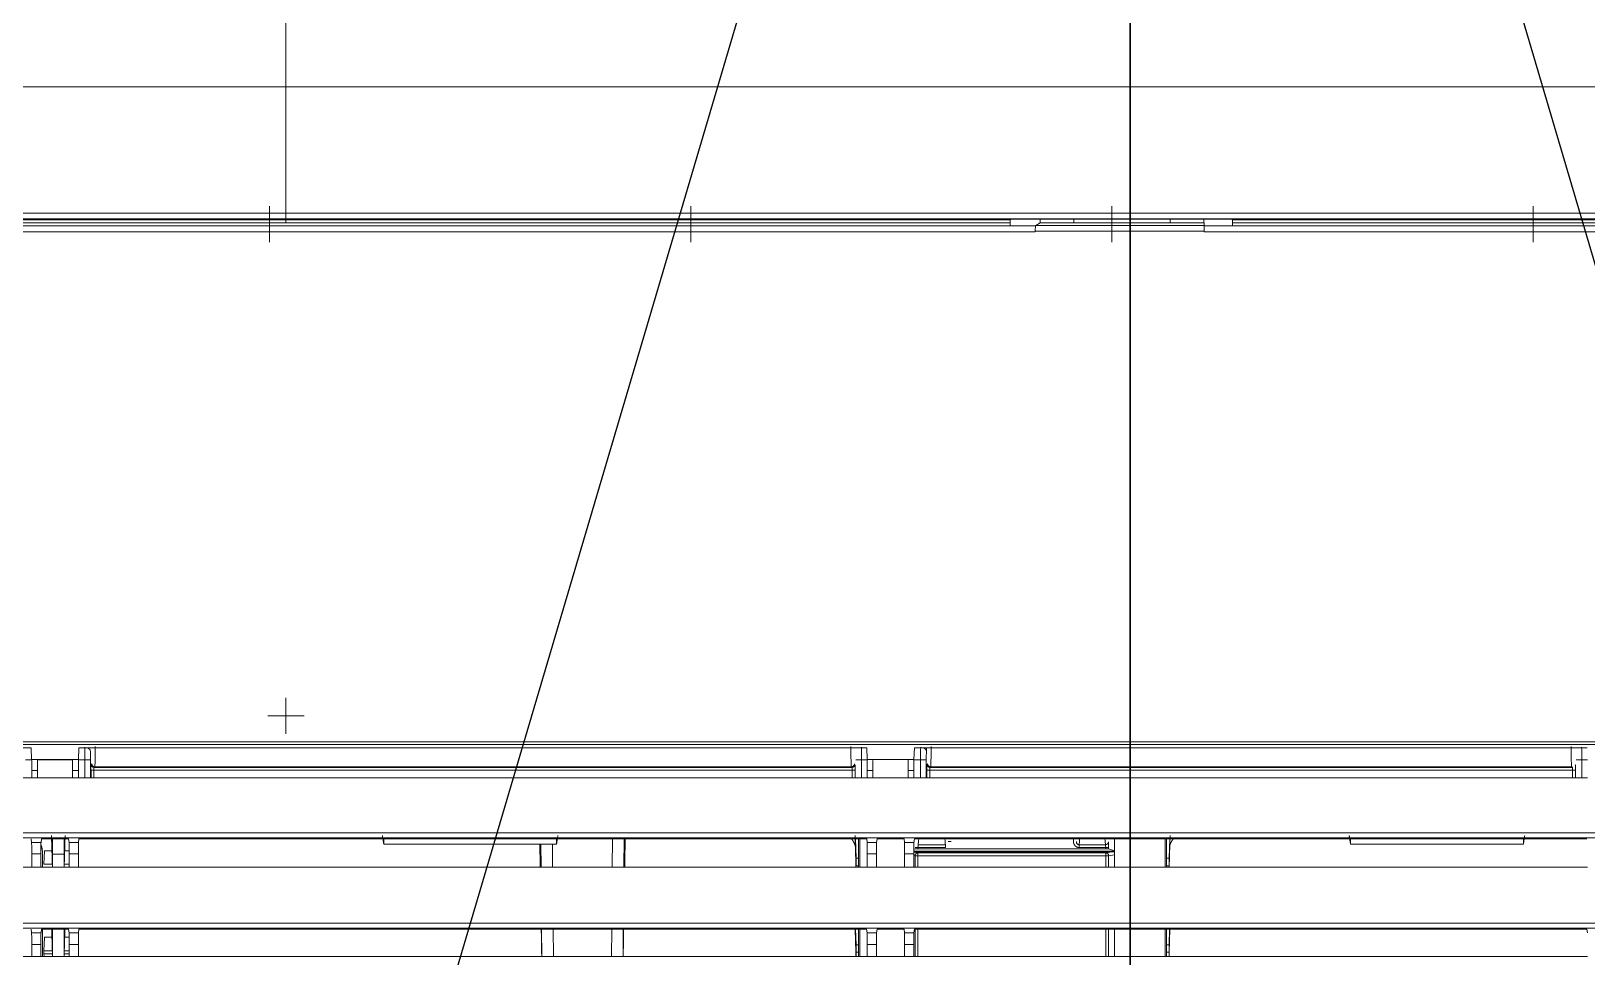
# Model space of a CAD drawing. Header units: inches. Extents: x 3778 to 56227, y -16914 to 35091.
# Drawn here: x 35494.1 to 35765.2, y -13333.9 to -13172.6 of the extents above; entities that cross this region are included whole.
import ezdxf

# ---------------------------------------------------------------- set-up
doc = ezdxf.new("R2010")
doc.units = ezdxf.units.IN
doc.header["$LTSCALE"] = 100
doc.header["$MEASUREMENT"] = 0
doc.layers.add('06-FUR', color=6, linetype='Continuous')
doc.layers.add('2-con', color=2, linetype='Continuous')
doc.layers.add('mark-B', color=2, linetype='Continuous', lineweight=20)

# ---------------------------------------------------------------- blocks, each defined once
blk = doc.blocks.new('cjscjdeh')
at = {"layer": '06-FUR', "color": 8}
for p, q in [((143281.85, 67069.88), (143528.52, 67904.88)), ((143528.52, 67904.88), (143528.52, 67069.88)), ((143528.52, 67904.88), (143775.18, 67069.88)), ((143528.52, 67069.88), (143528.52, 67904.88))]:
    blk.add_line(p, q, dxfattribs=at)
blk = doc.blocks.new('무풍1way 일반')
for p, q in [((0, -253.28), (0, -246.97)), ((-3.16, -250.12), (3.16, -250.12))]:
    blk.add_line(p, q)
at = {"layer": 'mark-B'}
for p, q in [((-226.82, -208.2), (-109.43, -208.2)), ((-153.95, -208.2), (-153.93, -208.94)), ((-153.45, -208.2), (-153.45, -212.97)), ((-153.23, -208.2), (-153.23, -212.97)), ((-144.41, -212.97), (-144.41, -208.2)), ((-143.37, -212.97), (-143.37, -208.2)), ((-142.87, -208.2), (-142.87, -212.97)), ((-110.15, -212.97), (-110.15, -208.2)), ((-109.65, -208.2), (-109.65, -212.97)), ((-109.43, -210.3), (-109.43, -208.2)), ((-109.43, -208.2), (-107.83, -208.2)), ((-107.83, -208.2), (-107.83, -210.3)), ((-107.83, -208.2), (-102.91, -208.2)), ((-102.91, -210.3), (-102.91, -208.2)), ((-102.91, -208.2), (-101.3, -208.2)), ((-101.3, -210.3), (-101.3, -208.2)), ((-101.3, -208.2), (36.16, -208.2)), ((-99.99, -212.97), (-99.99, -208.2)), ((-99.77, -212.97), (-99.77, -208.2)), ((-99.34, -208.94), (-99.31, -208.2)), ((-58.8, -212.97), (-58.77, -208.2)), ((-58.8, -212.97), (-58.77, -208.2)), ((-56.8, -212.97), (-56.76, -208.2)), ((-56.8, -212.97), (-56.76, -208.2)), ((-46.61, -208.2), (-46.57, -212.97)), ((-46.61, -208.2), (-46.57, -212.97)), ((-44.6, -208.2), (-44.56, -212.97)), ((-44.6, -208.2), (-44.56, -212.97)), ((36.16, -210.3), (36.16, -208.2)), ((36.16, -208.2), (37.77, -208.2)), ((37.77, -208.2), (37.77, -210.3)), ((37.77, -208.2), (42.69, -208.2)), ((37.77, -208.68), (38.62, -208.68)), ((38.65, -208.2), (38.65, -212.97)), ((40.66, -212.97), (40.66, -208.2)), ((40.7, -208.68), (42.16, -208.68)), ((42.16, -208.68), (42.14, -208.2)), ((42.42, -208.2), (42.42, -212.97)), ((42.69, -210.3), (42.69, -208.2)), ((42.69, -208.2), (44.3, -208.2)), ((44.3, -210.3), (44.3, -208.2)), ((44.3, -208.2), (196.82, -208.2)), ((-153.93, -208.94), (-154.05, -212.97)), ((-153.91, -210.25), (-154, -212.97)), ((-153.91, -210.25), (-153.45, -210.25)), ((-153.9, -208.94), (-153.45, -208.94)), ((-109.43, -210.3), (-107.83, -210.3)), ((-102.91, -210.3), (-101.3, -210.3)), ((-99.77, -208.94), (-99.36, -208.94)), ((-99.77, -210.25), (-99.35, -210.25)), ((-99.27, -212.97), (-99.35, -210.25)), ((-99.21, -212.97), (-99.34, -208.94)), ((36.16, -210.3), (37.77, -210.3)), ((38.62, -209.2), (37.77, -209.2)), ((42.16, -209.2), (40.7, -209.2)), ((42.08, -211.55), (42.16, -209.2)), ((42.69, -210.3), (44.3, -210.3)), ((-351.65, -213.14), (351.65, -213.14)), ((351.65, -214.02), (-351.65, -214.02)), ((-226.72, -212.97), (-226.8, -212.3)), ((-109.54, -212.97), (-226.72, -212.97)), ((-109.54, -212.97), (-109.45, -212.3)), ((-107.81, -212.3), (-109.45, -212.3)), ((-107.81, -212.3), (-107.73, -212.97)), ((-103.01, -212.97), (-107.73, -212.97)), ((-103.01, -212.97), (-102.92, -212.3)), ((-101.29, -212.3), (-102.92, -212.3)), ((-101.2, -212.97), (-101.29, -212.3)), ((36.06, -212.97), (-101.2, -212.97)), ((36.06, -212.97), (36.15, -212.3)), ((37.78, -212.3), (36.15, -212.3)), ((38.55, -211.55), (37.77, -211.55)), ((37.78, -212.3), (37.87, -212.97)), ((42.59, -212.97), (37.87, -212.97)), ((42.08, -211.55), (40.77, -211.55)), ((42.59, -212.97), (42.67, -212.3)), ((44.31, -212.3), (42.67, -212.3)), ((44.4, -212.97), (44.31, -212.3)), ((-226.82, -223.77), (-109.43, -223.77)), ((-153.93, -223.77), (-153.93, -224)), ((-153.9, -224.01), (-153.45, -224.01)), ((-153.45, -223.76), (-153.45, -228.72)), ((-153.23, -223.76), (-153.23, -228.72)), ((-144.41, -228.72), (-144.41, -223.76)), ((-143.37, -225.76), (-143.37, -223.77)), ((-142.87, -223.77), (-142.87, -225.76)), ((-110.15, -225.76), (-110.15, -223.77)), ((-109.65, -223.77), (-109.65, -225.76)), ((-109.43, -226.06), (-109.43, -223.77)), ((-109.43, -223.77), (-107.83, -223.77)), ((-107.83, -223.77), (-107.83, -226.06)), ((-107.83, -223.77), (-102.91, -223.77)), ((-102.91, -226.06), (-102.91, -223.77)), ((-102.91, -223.77), (-101.3, -223.77)), ((-101.3, -226.06), (-101.3, -223.77)), ((-101.3, -223.77), (36.16, -223.77)), ((-99.99, -228.72), (-99.99, -223.76)), ((-99.77, -228.72), (-99.77, -223.76)), ((-99.77, -224.01), (-99.36, -224.01)), ((-99.34, -224), (-99.33, -223.77)), ((-58.93, -228.72), (-58.89, -223.77)), ((-58.93, -228.72), (-58.89, -223.77)), ((-56.92, -228.72), (-56.88, -223.77)), ((-56.92, -228.72), (-56.88, -223.77)), ((-46.48, -223.77), (-46.45, -227.77)), ((-46.48, -223.77), (-46.45, -227.77)), ((-44.47, -223.77), (-44.44, -227.77)), ((-44.47, -223.77), (-44.44, -227.77)), ((36.16, -226.06), (36.16, -223.77)), ((36.16, -223.77), (37.77, -223.77)), ((37.77, -223.77), (37.77, -226.06)), ((37.77, -223.77), (42.69, -223.77)), ((38.62, -224.27), (37.77, -224.27)), ((38.65, -223.76), (38.65, -226.05)), ((40.66, -226.05), (40.66, -223.76)), ((42.16, -224.27), (40.7, -224.27)), ((42.08, -226.61), (42.16, -224.27)), ((42.42, -223.76), (42.42, -226.23)), ((42.69, -226.06), (42.69, -223.77)), ((42.69, -223.77), (44.3, -223.77)), ((44.3, -226.06), (44.3, -223.77)), ((44.3, -223.77), (196.82, -223.77)), ((-153.91, -225.31), (-154.02, -228.72)), ((-153.91, -225.31), (-153.45, -225.31)), ((-144.41, -225.93), (-143.37, -225.76)), ((-144.41, -226.56), (-109.44, -226.56)), ((-144.41, -226.56), (-109.44, -226.56)), ((-144.41, -226.61), (-143.37, -226.95)), ((-144.41, -226.61), (-143.37, -226.95)), ((-142.87, -226.26), (-144.05, -226.46)), ((-109.44, -226.46), (-144.05, -226.46)), ((-142.87, -225.76), (-143.37, -225.76)), ((-143.37, -227.19), (-143.37, -226.95)), ((-143.37, -227.19), (-143.37, -226.95)), ((-143.37, -227.19), (-142.87, -227.19)), ((-143.37, -227.19), (-142.87, -227.19)), ((-142.87, -225.76), (-110.15, -225.76)), ((-142.87, -225.76), (-142.87, -226.26)), ((-110.15, -226.26), (-142.87, -226.26)), ((-142.87, -226.96), (-110.15, -226.96)), ((-142.87, -226.96), (-142.87, -227.19)), ((-142.87, -226.96), (-110.15, -226.96)), ((-142.87, -226.96), (-142.87, -227.19)), ((-142.87, -227.19), (-138.23, -227.19)), ((-142.87, -227.19), (-138.23, -227.19)), ((-138.23, -227.67), (-142.83, -227.67)), ((-138.23, -227.67), (-142.83, -227.67)), ((-138.23, -227.19), (-138.23, -227.67)), ((-138.23, -227.19), (-138.23, -227.67)), ((-114.94, -227.19), (-110.15, -227.19)), ((-114.94, -227.19), (-114.94, -227.67)), ((-114.94, -227.19), (-110.15, -227.19)), ((-114.94, -227.19), (-114.94, -227.67)), ((-110.19, -227.67), (-114.94, -227.67)), ((-110.19, -227.67), (-114.94, -227.67)), ((-110.15, -225.76), (-110.15, -226.26)), ((-109.65, -225.76), (-110.15, -225.76)), ((-109.44, -226.38), (-110.15, -226.26)), ((-110.15, -227.19), (-110.15, -226.96)), ((-110.15, -227.19), (-110.15, -226.96)), ((-110.15, -227.19), (-109.65, -227.19)), ((-110.15, -227.19), (-109.65, -227.19)), ((-109.65, -225.76), (-109.43, -225.8)), ((-109.65, -226.95), (-109.44, -226.88)), ((-109.65, -226.95), (-109.44, -226.88)), ((-109.43, -226.06), (-107.83, -226.06)), ((-102.91, -226.06), (-101.3, -226.06)), ((-99.77, -225.31), (-99.35, -225.31)), ((-99.25, -228.72), (-99.35, -225.31)), ((36.16, -226.06), (37.77, -226.06)), ((38.55, -226.61), (37.77, -226.61)), ((38.65, -226.05), (40.66, -226.05)), ((42.08, -226.61), (40.77, -226.61)), ((42.69, -226.06), (44.3, -226.06)), ((-348.87, -228.89), (348.87, -228.89)), ((348.87, -229.77), (-348.87, -229.77)), ((-109.53, -228.72), (-226.72, -228.72)), ((-215.65, -227.77), (-215.65, -228.72)), ((-185.53, -228.72), (-185.53, -227.77)), ((-137.24, -228.23), (-137.24, -228.72)), ((-137.24, -228.23), (-137.24, -228.72)), ((-115.93, -228.23), (-115.43, -228.23)), ((-115.93, -228.23), (-115.43, -228.23)), ((-109.53, -228.72), (-109.45, -228.06)), ((-107.81, -228.06), (-109.45, -228.06)), ((-107.81, -228.06), (-107.73, -228.72)), ((-103.01, -228.72), (-107.73, -228.72)), ((-103.01, -228.72), (-102.92, -228.06)), ((-101.29, -228.06), (-102.92, -228.06)), ((-101.21, -228.72), (-101.29, -228.06)), ((36.07, -228.72), (-101.21, -228.72)), ((-47.17, -227.77), (-47.17, -228.72)), ((-17.05, -228.72), (-17.05, -227.77)), ((36.07, -228.72), (36.15, -228.06)), ((37.78, -228.06), (36.15, -228.06)), ((37.78, -228.06), (37.87, -228.72)), ((42.59, -228.72), (37.87, -228.72)), ((42.59, -228.72), (42.67, -228.06)), ((44.31, -228.06), (42.67, -228.06)), ((44.39, -228.72), (44.31, -228.06)), ((-226.82, -239.33), (-109.43, -239.33)), ((-225.82, -242.48), (-225.82, -239.33)), ((-225.82, -242.48), (-225.82, -239.33)), ((-224.72, -240.65), (-224.73, -239.33)), ((-224.72, -240.65), (-224.73, -239.33)), ((-224.72, -240.65), (-224.22, -240.65)), ((-224.72, -240.65), (-224.22, -240.65)), ((-224.22, -239.33), (-224.22, -240.65)), ((-224.22, -239.33), (-224.22, -240.65)), ((-224.22, -240.65), (-112.2, -240.65)), ((-224.22, -240.65), (-112.2, -240.65)), ((-112.23, -241.15), (-224.19, -241.15)), ((-224.19, -241.15), (-224.08, -241.26)), ((-112.23, -241.15), (-224.19, -241.15)), ((-224.19, -241.15), (-224.08, -241.26)), ((-224.08, -241.26), (-112.34, -241.26)), ((-224.08, -241.26), (-112.34, -241.26)), ((-112.34, -241.26), (-112.23, -241.15)), ((-112.34, -241.26), (-112.23, -241.15)), ((-112.2, -240.65), (-112.2, -239.33)), ((-112.2, -240.65), (-112.2, -239.33)), ((-111.69, -240.65), (-112.2, -240.65)), ((-111.69, -240.65), (-112.2, -240.65)), ((-111.69, -239.33), (-111.69, -240.65)), ((-111.69, -239.33), (-111.69, -240.65)), ((-111.6, -242.49), (-111.6, -239.33)), ((-111.6, -242.49), (-111.6, -239.33)), ((-110.6, -239.33), (-110.6, -242.48)), ((-110.6, -239.33), (-110.6, -242.48)), ((-109.43, -240.59), (-109.43, -239.33)), ((-109.43, -239.33), (-108.43, -239.33)), ((-109.43, -240.59), (-108.43, -240.59)), ((-108.43, -239.33), (-108.43, -240.59)), ((-108.43, -239.33), (-102.31, -239.33)), ((-102.31, -240.59), (-102.31, -239.33)), ((-102.31, -239.33), (-101.3, -239.33)), ((-102.31, -240.59), (-101.3, -240.59)), ((-101.3, -240.59), (-101.3, -239.33)), ((-101.3, -239.33), (36.16, -239.33)), ((-100.3, -242.48), (-100.3, -239.33)), ((-100.3, -242.48), (-100.3, -239.33)), ((-99.2, -240.65), (-99.2, -239.33)), ((-99.2, -240.65), (-99.2, -239.33)), ((-98.7, -240.65), (-99.2, -240.65)), ((-98.7, -240.65), (-99.2, -240.65)), ((-98.7, -239.33), (-98.7, -240.65)), ((-98.7, -239.33), (-98.7, -240.65)), ((-98.7, -240.65), (33.46, -240.65)), ((-98.7, -240.65), (33.46, -240.65)), ((33.42, -241.15), (-98.67, -241.15)), ((-98.67, -241.15), (-98.56, -241.26)), ((33.42, -241.15), (-98.67, -241.15)), ((-98.67, -241.15), (-98.56, -241.26)), ((-98.56, -241.26), (33.32, -241.26)), ((-98.56, -241.26), (33.32, -241.26)), ((33.32, -241.26), (33.42, -241.15)), ((33.32, -241.26), (33.42, -241.15)), ((33.46, -240.65), (33.46, -239.33)), ((33.46, -240.65), (33.46, -239.33)), ((33.96, -240.65), (33.46, -240.65)), ((33.96, -240.65), (33.46, -240.65)), ((33.96, -239.33), (33.96, -240.65)), ((33.96, -239.33), (33.96, -240.65)), ((34.05, -242.49), (34.05, -239.33)), ((34.05, -242.49), (34.05, -239.33)), ((35.06, -239.33), (35.06, -242.48)), ((35.06, -239.33), (35.06, -242.48)), ((36.16, -240.59), (36.16, -239.33)), ((36.16, -239.33), (37.17, -239.33)), ((36.16, -240.59), (37.17, -240.59)), ((37.17, -239.33), (37.17, -240.59)), ((37.17, -239.33), (43.29, -239.33)), ((43.29, -240.59), (43.29, -239.33)), ((43.29, -239.33), (44.3, -239.33)), ((43.29, -240.59), (44.3, -240.59)), ((44.3, -240.59), (44.3, -239.33)), ((44.3, -239.33), (196.82, -239.33)), ((-226.81, -242.48), (-225.82, -242.48)), ((-226.81, -242.48), (-225.82, -242.48)), ((-111.73, -241.65), (-111.84, -241.76)), ((-111.73, -241.65), (-111.84, -241.76)), ((-111.65, -244.58), (-111.62, -243.95)), ((-111.65, -244.58), (-111.62, -243.95)), ((-110.6, -242.48), (-109.45, -242.48)), ((-110.6, -242.48), (-109.45, -242.48)), ((-109.45, -242.54), (-109.52, -244.58)), ((-108.63, -242.54), (-109.45, -242.54)), ((-101.29, -242.54), (-102.11, -242.54)), ((-101.29, -242.48), (-100.3, -242.48)), ((-101.29, -242.48), (-100.3, -242.48)), ((-101.29, -242.54), (-101.22, -244.58)), ((-99.17, -241.65), (-99.06, -241.76)), ((-99.17, -241.65), (-99.06, -241.76)), ((33.93, -241.65), (33.82, -241.76)), ((33.93, -241.65), (33.82, -241.76)), ((35.06, -242.48), (36.15, -242.48)), ((35.06, -242.48), (36.15, -242.48)), ((36.15, -242.54), (36.08, -244.58)), ((36.97, -242.54), (36.15, -242.54)), ((37.18, -242.54), (36.97, -242.54)), ((37.18, -242.48), (43.28, -242.48)), ((37.18, -242.48), (43.28, -242.48)), ((37.18, -242.54), (43.28, -242.54)), ((43.49, -242.54), (43.28, -242.54)), ((44.31, -242.54), (43.49, -242.54)), ((44.31, -242.48), (45.36, -242.48)), ((44.31, -242.48), (45.36, -242.48)), ((44.31, -242.54), (44.38, -244.58)), ((476.32, -245.6), (-476.32, -245.6)), ((-464.1, -245.12), (464.1, -245.12)), ((-226.74, -244.58), (-109.52, -244.58)), ((-101.22, -244.58), (36.08, -244.58)), ((44.38, -244.58), (196.74, -244.58)), ((-217.36, -332.68), (-217.36, -337.43)), ((-217.36, -337.57), (-217.36, -332.93)), ((-217.36, -333.08), (-217.36, -335.12)), ((-217.36, -333.78), (-217.36, -333.1)), ((-217.36, -333.44), (-217.36, -338.93)), ((-143.96, -332.68), (-143.96, -337.43)), ((-143.96, -337.57), (-143.96, -332.93)), ((-143.96, -333.08), (-143.96, -335.12)), ((-143.96, -333.78), (-143.96, -333.1)), ((-143.96, -333.44), (-143.96, -338.93)), ((-70.56, -332.68), (-70.56, -337.43)), ((-70.56, -337.57), (-70.56, -332.93)), ((-70.56, -333.08), (-70.56, -335.12)), ((-70.56, -333.78), (-70.56, -333.1)), ((-70.56, -333.44), (-70.56, -338.93)), ((2.84, -332.68), (2.84, -337.43)), ((2.84, -337.57), (2.84, -332.93)), ((2.84, -333.08), (2.84, -335.12)), ((2.84, -333.78), (2.84, -333.1)), ((2.84, -333.44), (2.84, -338.93)), ((-217.36, -334.62), (-217.36, -333.56)), ((-217.36, -335.68), (-217.36, -333.78)), ((-217.36, -333.79), (-217.36, -334.37)), ((-217.36, -333.93), (-217.36, -337.94)), ((-217.36, -338.1), (-217.36, -334.6)), ((-217.36, -335.12), (-217.36, -335.73)), ((-160.05, -335.57), (-160.05, -334.56)), ((-160.05, -334.56), (-130.58, -334.56)), ((-160.05, -335.99), (-160.05, -335.21)), ((-130.67, -335.57), (-160.05, -335.57)), ((-160.05, -335.57), (-160.05, -335.99)), ((-159.99, -336.03), (-160.05, -335.99)), ((-159.99, -336.03), (-159.99, -336.67)), ((-159.99, -336.03), (-154.11, -336.03)), ((-154.11, -336.03), (-154.11, -336.67)), ((-154.11, -336.03), (-137.3, -336.03)), ((-143.96, -334.62), (-143.96, -333.56)), ((-143.96, -335.68), (-143.96, -333.78)), ((-143.96, -333.79), (-143.96, -334.37)), ((-143.96, -333.93), (-143.96, -337.94)), ((-143.96, -338.1), (-143.96, -334.6)), ((-143.96, -335.12), (-143.96, -335.73)), ((-137.3, -336.67), (-137.3, -336.03)), ((-137.3, -336.03), (-131.43, -336.03)), ((-131.43, -336.03), (-130.67, -335.57)), ((-131.43, -336.03), (-131.43, -336.67)), ((-70.56, -334.62), (-70.56, -333.56)), ((-70.56, -335.68), (-70.56, -333.78)), ((-70.56, -333.79), (-70.56, -334.37)), ((-70.56, -333.93), (-70.56, -337.94)), ((-70.56, -338.1), (-70.56, -334.6)), ((-70.56, -335.12), (-70.56, -335.73)), ((0, -336.56), (0, -336.06)), ((0, -336.56), (0, -336.06)), ((2.84, -334.62), (2.84, -333.56)), ((2.84, -335.68), (2.84, -333.78)), ((2.84, -333.79), (2.84, -334.37)), ((2.84, -333.93), (2.84, -337.94)), ((2.84, -338.1), (2.84, -334.6)), ((2.84, -335.12), (2.84, -335.73)), ((-217.36, -337.43), (-217.36, -338.28)), ((-217.36, -338.03), (-217.36, -337.57)), ((-143.96, -337.43), (-143.96, -338.28)), ((-143.96, -338.03), (-143.96, -337.57)), ((-70.56, -337.43), (-70.56, -338.28)), ((-70.56, -338.03), (-70.56, -337.57)), ((0, -336.71), (0, -336.56)), ((0, -336.71), (0, -336.56)), ((2.84, -337.43), (2.84, -338.28)), ((2.84, -338.03), (2.84, -337.57))]:
    blk.add_line(p, q, dxfattribs=at)
for centre, major_axis, ratio, start_param, end_param in [((-153.93, -208.94), (0, -1.51), 0.017455, 1.570796, 2.086131), ((-99.34, -208.94), (0, -1.51), 0.017455, 4.197054, 4.712389), ((-153.93, -208.94), (0, -1.51), 0.017455, 0.523599, 1.570796), ((-109.45, -210.3), (0, -2.01), 0.008727, 0.069813, 1.570796), ((-107.81, -210.3), (0, -2.01), 0.008727, 4.712389, 6.213372), ((-102.93, -210.3), (0, -2.01), 0.008727, 0.069813, 1.570796), ((-101.29, -210.3), (0, -2.01), 0.008727, 4.712389, 6.213372), ((-99.34, -208.94), (0, -1.51), 0.017455, 4.712389, 5.759587), ((36.15, -210.3), (0, -2.01), 0.008727, 0.069813, 1.570796), ((37.79, -210.3), (0, -2.01), 0.008727, 4.712389, 6.213372), ((42.67, -210.3), (0, -2.01), 0.008727, 0.069813, 1.570796), ((44.31, -210.3), (0, -2.01), 0.008727, 4.712389, 6.213372), ((-153.93, -224.01), (0, -1.51), 0.017455, 0.523599, 1.570796), ((-99.34, -224.01), (0, -1.51), 0.017455, 4.712389, 5.759587), ((-144.05, -225.96), (-0.496, -0.083), 0.998592, 0.611141, 1.405563), ((-142.87, -225.76), (-0.082, 0.495), 0.998592, 1.40602, 2.97636), ((-142.87, -226.95), (-0.502, 0), 0.017455, 0.05236, 1.570796), ((-142.87, -226.95), (-0.502, 0), 0.017455, 0.05236, 1.570796), ((-143.32, -227.19), (0, -1), 0.052408, 4.712389, 5.983185), ((-143.32, -227.19), (0, -1), 0.052408, 4.712389, 5.983185), ((-142.83, -228.15), (-0.495, -0.084), 0.954141, 4.552125, 6.107454), ((-142.83, -228.15), (-0.495, -0.084), 0.954141, 4.552125, 6.107454), ((-142.81, -227.19), (0, -0.502), 0.104816, 4.712389, 5.983185), ((-142.81, -227.19), (0, -0.502), 0.104816, 4.712389, 5.983185), ((-142.9, -232.65), (0, -5.22), 0.047369, 2.423678, 2.841592), ((-142.9, -232.65), (0, -5.22), 0.047369, 2.423678, 2.841592), ((-138.16, -232.65), (0, -5.22), 0.047369, 3.441593, 3.859507), ((-138.16, -232.65), (0, -5.22), 0.047369, 3.441593, 3.859507), ((-115.01, -232.65), (0, -5.22), 0.047369, 2.423678, 2.841592), ((-115.01, -232.65), (0, -5.22), 0.047369, 2.423678, 2.841592), ((-110.11, -232.65), (0, -5.22), 0.047369, 3.441593, 3.8595), ((-110.11, -232.65), (0, -5.22), 0.047369, 3.441593, 3.8595), ((-110.2, -227.19), (0, -0.502), 0.104816, 0.300001, 1.570796), ((-110.2, -227.19), (0, -0.502), 0.104816, 0.300001, 1.570796), ((-110.15, -225.76), (-0.082, -0.495), 0.998592, 0.165233, 1.735573), ((-110.15, -226.95), (-0.502, 0), 0.017455, 1.570796, 3.089233), ((-110.15, -226.95), (-0.502, 0), 0.017455, 1.570796, 3.089233), ((-109.45, -226.06), (0, -2.01), 0.008727, 0.069814, 1.570796), ((-107.81, -226.06), (0, -2.01), 0.008727, 4.712389, 6.213371), ((-102.93, -226.06), (0, -2.01), 0.008727, 0.069814, 1.570796), ((-101.29, -226.06), (0, -2.01), 0.008727, 4.712389, 6.213371), ((36.15, -226.06), (0, -2.01), 0.008727, 0.069814, 1.570796), ((37.79, -226.06), (0, -2.01), 0.008727, 4.712389, 6.213371), ((42.67, -226.06), (0, -2.01), 0.008727, 0.069814, 1.570796), ((44.31, -226.06), (0, -2.01), 0.008727, 4.712389, 6.213371), ((-224.69, -240.65), (0, -1), 0.034921, 4.712368, 6.248257), ((-224.69, -240.65), (0, -1), 0.034921, 4.712368, 6.248257), ((-224.19, -240.65), (0.001, -0.502), 0.069841, 4.712303, 6.248193), ((-224.19, -240.65), (0.001, -0.502), 0.069841, 4.712303, 6.248193), ((-224.08, -244.77), (0, -3.51), 0.029932, 1.570781, 3.10667), ((-224.08, -244.77), (0, -3.51), 0.029932, 1.570781, 3.10667), ((-112.34, -244.77), (0, -3.51), 0.029932, 3.176515, 4.712405), ((-112.34, -244.77), (0, -3.51), 0.029932, 3.176515, 4.712405), ((-112.34, -241.76), (-0.355, 0.355), 0.998782, 3.927295, 5.497483), ((-112.34, -241.76), (-0.355, 0.355), 0.998782, 3.927295, 5.497483), ((-112.23, -240.65), (-0.001, -0.502), 0.069841, 0.034992, 1.570882), ((-112.23, -240.65), (-0.001, -0.502), 0.069841, 0.034992, 1.570882), ((-112.23, -241.65), (-0.355, 0.355), 0.998782, 3.927295, 5.497483), ((-112.23, -241.65), (-0.355, 0.355), 0.998782, 3.927295, 5.497483), ((-111.73, -240.65), (0, -1), 0.034921, 0.034928, 1.570818), ((-111.73, -240.65), (0, -1), 0.034921, 0.034928, 1.570818), ((-109.45, -240.59), (0, -2.01), 0.008727, 0.245636, 1.570796), ((-108.42, -240.59), (0, -2.01), 0.008727, 4.712389, 6.033203), ((-102.32, -240.59), (0, -2.01), 0.008727, 0.249983, 1.570796), ((-101.29, -240.59), (0, -2.01), 0.008727, 4.712389, 6.037549), ((-99.17, -240.65), (0, -1), 0.034921, 4.712368, 6.248257), ((-99.17, -240.65), (0, -1), 0.034921, 4.712368, 6.248257), ((-98.67, -241.65), (0.355, 0.355), 0.998782, 0.785703, 2.35589), ((-98.67, -241.65), (0.355, 0.355), 0.998782, 0.785703, 2.35589), ((-98.56, -241.76), (0.355, 0.355), 0.998782, 0.785703, 2.35589), ((-98.56, -241.76), (0.355, 0.355), 0.998782, 0.785703, 2.35589), ((-98.67, -240.65), (0.001, -0.502), 0.069841, 4.712303, 6.248193), ((-98.67, -240.65), (0.001, -0.502), 0.069841, 4.712303, 6.248193), ((-98.56, -244.77), (0, -3.51), 0.029932, 1.570781, 3.10667), ((-98.56, -244.77), (0, -3.51), 0.029932, 1.570781, 3.10667), ((33.32, -244.77), (0, -3.51), 0.029932, 3.176515, 4.712405), ((33.32, -244.77), (0, -3.51), 0.029932, 3.176515, 4.712405), ((33.32, -241.76), (-0.355, 0.355), 0.998782, 3.927295, 5.497483), ((33.32, -241.76), (-0.355, 0.355), 0.998782, 3.927295, 5.497483), ((33.42, -240.65), (-0.001, -0.502), 0.069841, 0.034992, 1.570882), ((33.42, -240.65), (-0.001, -0.502), 0.069841, 0.034992, 1.570882), ((33.42, -241.65), (-0.355, 0.355), 0.998782, 3.927295, 5.497483), ((33.42, -241.65), (-0.355, 0.355), 0.998782, 3.927295, 5.497483), ((33.93, -240.65), (0, -1), 0.034921, 0.034928, 1.570818), ((33.93, -240.65), (0, -1), 0.034921, 0.034928, 1.570818), ((36.15, -240.59), (0, -2.01), 0.008727, 0.245636, 1.570796), ((37.18, -240.59), (0, -2.01), 0.008727, 4.712389, 6.033203), ((43.28, -240.59), (0, -2.01), 0.008727, 0.249983, 1.570796), ((44.31, -240.59), (0, -2.01), 0.008727, 4.712389, 6.037549), ((-225.82, -242.49), (-1, 0), 0.017452, 3.176505, 4.712389), ((-225.75, -242.53), (0, -3.01), 0.023281, 4.694926, 5.497778), ((-225.82, -242.49), (-1, 0), 0.017452, 3.176505, 4.712389), ((-225.75, -242.53), (0, -3.01), 0.023281, 4.694926, 5.497778), ((-111.67, -242.53), (0, -2.01), 0.034921, 0.785419, 1.588271), ((-111.67, -242.53), (0, -2.01), 0.034921, 0.785419, 1.588271), ((-110.62, -243.95), (-1, 0.04), 0.706884, 0.04936, 1.152169), ((-110.62, -243.95), (-1, 0.04), 0.706884, 0.04936, 1.152169), ((-110.6, -242.49), (-1, 0), 0.017452, 4.712389, 6.248273), ((-110.6, -242.49), (-1, 0), 0.017452, 4.712389, 6.248273), ((-110.67, -242.53), (0, -3.01), 0.023281, 0.785408, 1.588259), ((-110.67, -242.53), (0, -3.01), 0.023281, 0.785408, 1.588259), ((-100.3, -242.49), (-1, 0), 0.017452, 3.176505, 4.712389), ((-100.23, -242.53), (0, -3.01), 0.023281, 4.694926, 5.497778), ((-100.3, -242.49), (-1, 0), 0.017452, 3.176505, 4.712389), ((-100.23, -242.53), (0, -3.01), 0.023281, 4.694926, 5.497778), ((33.98, -242.53), (0, -2.01), 0.034921, 0.785419, 1.588271), ((33.98, -242.53), (0, -2.01), 0.034921, 0.785419, 1.588271), ((35.04, -243.95), (-1, 0.04), 0.706884, 0.04936, 1.152169), ((35.04, -243.95), (-1, 0.04), 0.706884, 0.04936, 1.152169), ((35.06, -242.49), (-1, 0), 0.017452, 4.712389, 6.248273), ((35.06, -242.49), (-1, 0), 0.017452, 4.712389, 6.248273), ((34.99, -242.53), (0, -3.01), 0.023281, 0.785408, 1.588259), ((34.99, -242.53), (0, -3.01), 0.023281, 0.785408, 1.588259), ((-130.67, -334.57), (0, -1), 0.087489, 0.05236, 1.587424)]:
    blk.add_ellipse(centre, major_axis=major_axis, ratio=ratio, start_param=start_param, end_param=end_param, dxfattribs=at)
for points, degree in [([(-58.78, -208.2), (-58.86, -212.97)], 1), ([(-58.78, -208.2), (-58.86, -212.97)], 1), ([(-44.5, -212.97), (-44.58, -208.2)], 1), ([(-44.5, -212.97), (-44.58, -208.2)], 1), ([(38.62, -208.68), (38.62, -208.72), (38.62, -208.86), (38.62, -209.02), (38.62, -209.16), (38.62, -209.2)], 2), ([(40.7, -209.2), (40.7, -209.16), (40.69, -209.02), (40.69, -208.86), (40.7, -208.72), (40.7, -208.68)], 2), ([(38.62, -209.2), (38.55, -211.55)], 1), ([(40.77, -211.55), (40.7, -209.2)], 1), ([(38.55, -211.55), (38.51, -212.97)], 1), ([(40.81, -212.97), (40.77, -211.55)], 1), ([(-153.93, -224), (-154.09, -229.28)], 1), ([(-99.18, -229.28), (-99.34, -224)], 1), ([(-59.04, -223.77), (-59.13, -228.72)], 1), ([(-59.04, -223.77), (-59.13, -228.72)], 1), ([(-44.25, -227.77), (-44.32, -223.77)], 1), ([(-44.25, -227.77), (-44.32, -223.77)], 1), ([(38.62, -224.27), (38.55, -226.61)], 1), ([(40.77, -226.61), (40.7, -224.27)], 1), ([(38.55, -226.61), (38.47, -229.28)], 1), ([(40.85, -229.28), (40.77, -226.61)], 1), ([(-215.65, -227.77), (-215.88, -229.28)], 1), ([(-185.53, -227.77), (-215.65, -227.77)], 1), ([(-185.3, -229.28), (-185.53, -227.77)], 1), ([(-47.17, -227.77), (-47.4, -229.28)], 1), ([(-17.05, -227.77), (-47.17, -227.77)], 1), ([(-16.82, -229.28), (-17.05, -227.77)], 1), ([(-108.42, -242.54), (-108.63, -242.54)], 1), ([(-108.42, -242.54), (-102.32, -242.54)], 1), ([(-102.11, -242.54), (-102.32, -242.54)], 1), ([(-164.97, -336.06), (-164.97, -335.87), (-164.97, -335.68), (-164.97, -335.49)], 3), ([(-164.97, -336.06), (-164.97, -335.87), (-164.97, -335.68), (-164.97, -335.49)], 3), ([(-160.05, -334.47), (-160.05, -334.5), (-160.05, -334.53), (-160.05, -334.56)], 3), ([(-130.67, -335.49), (-0.1, -335.49), (130.46, -335.49)], 2), ([(-130.58, -334.56), (-130.58, -334.53), (-130.58, -334.5), (-130.58, -334.47)], 3), ([(-130.58, -334.47), (-43.6, -334.47), (43.39, -334.47), (130.37, -334.47)], 3), ([(-126.22, -336.06), (-126.22, -335.87), (-126.22, -335.68), (-126.22, -335.49)], 3), ([(-126.22, -336.06), (-126.22, -335.87), (-126.22, -335.68), (-126.22, -335.49)], 3), ([(-449.65, -336.71), (-299.77, -336.71), (-149.88, -336.71), (0, -336.71)], 3), ([(-449.65, -336.71), (-299.77, -336.71), (-149.88, -336.71), (0, -336.71)], 3), ([(-164.96, -336.56), (-247.78, -336.56), (-330.6, -336.56), (-413.41, -336.56)], 3), ([(-164.96, -336.56), (-247.78, -336.56), (-330.6, -336.56), (-413.41, -336.56)], 3), ([(-164.86, -336.67), (-152.01, -336.67), (-139.17, -336.67), (-126.33, -336.67)], 3), ([(-164.86, -336.67), (-152.01, -336.67), (-139.17, -336.67), (-126.33, -336.67)], 3), ([(0, -336.56), (-42.08, -336.56), (-84.15, -336.56), (-126.23, -336.56)], 3), ([(0, -336.56), (-42.08, -336.56), (-84.15, -336.56), (-126.23, -336.56)], 3), ([(126.23, -336.56), (84.16, -336.56), (42.08, -336.56), (0, -336.56)], 3), ([(126.23, -336.56), (84.16, -336.56), (42.08, -336.56), (0, -336.56)], 3), ([(0, -336.71), (149.88, -336.71), (299.77, -336.71), (449.65, -336.71)], 3), ([(0, -336.71), (149.88, -336.71), (299.77, -336.71), (449.65, -336.71)], 3), ([(0, -359.74), (0, -352.42), (0, -345.05), (0, -337.7)], 3), ([(0, -359.74), (0, -352.42), (0, -345.05), (0, -337.7)], 3), ([(0, -359.74), (0, -369.93), (0, -380.11), (0, -390.27)], 3), ([(0, -359.74), (0, -369.93), (0, -380.11), (0, -390.27)], 3)]:
    blk.add_open_spline(points, degree=degree, dxfattribs=at)
for points, degree, knots in [([(42.16, -209.2), (42.16, -209.2), (42.16, -209.2), (42.16, -209.19), (42.16, -209.19), (42.16, -209.18), (42.16, -209.18), (42.16, -209.17), (42.16, -209.17), (42.16, -209.16), (42.16, -209.16), (42.16, -209.15), (42.16, -209.15), (42.16, -209.14), (42.16, -209.13), (42.16, -209.13), (42.16, -209.12), (42.16, -209.11), (42.16, -209.11), (42.16, -209.1), (42.16, -209.09), (42.16, -209.09), (42.16, -209.08), (42.16, -209.07), (42.16, -209.07), (42.16, -209.06), (42.16, -209.05), (42.16, -209.04), (42.16, -209.04), (42.16, -209.03), (42.16, -209.02), (42.16, -209.02), (42.16, -209.01), (42.16, -209), (42.16, -208.99), (42.16, -208.99), (42.16, -208.98), (42.16, -208.97), (42.16, -208.96), (42.16, -208.96), (42.16, -208.95), (42.16, -208.94), (42.16, -208.93), (42.16, -208.91), (42.16, -208.9), (42.16, -208.89), (42.16, -208.87), (42.16, -208.86), (42.16, -208.84), (42.16, -208.83), (42.16, -208.81), (42.16, -208.8), (42.16, -208.79), (42.16, -208.77), (42.16, -208.76), (42.16, -208.75), (42.16, -208.73), (42.16, -208.72), (42.16, -208.71), (42.16, -208.7), (42.16, -208.69), (42.16, -208.69), (42.16, -208.68)], 3, [0, 0, 0, 0, 0.013748, 0.027432, 0.041052, 0.054607, 0.068099, 0.081527, 0.09489, 0.10819, 0.121425, 0.134597, 0.147704, 0.160748, 0.173727, 0.186643, 0.199494, 0.212281, 0.225005, 0.237664, 0.250259, 0.262791, 0.275258, 0.287661, 0.3, 0.312275, 0.324487, 0.336634, 0.348717, 0.360736, 0.372691, 0.384582, 0.39641, 0.408173, 0.419872, 0.431507, 0.443078, 0.454585, 0.466029, 0.477408, 0.488723, 0.499974, 0.522542, 0.545365, 0.568445, 0.591781, 0.615372, 0.639221, 0.663325, 0.687685, 0.712302, 0.737175, 0.762304, 0.78769, 0.813331, 0.839229, 0.865384, 0.891794, 0.918461, 0.945384, 0.972564, 1, 1, 1, 1]), ([(-154.69, -228.76), (-154.69, -228.76), (-154.68, -228.74), (-154.65, -228.71), (-154.62, -228.67), (-154.59, -228.63), (-154.56, -228.59), (-154.53, -228.54), (-154.5, -228.5), (-154.47, -228.46), (-154.44, -228.41), (-154.41, -228.37), (-154.38, -228.32), (-154.35, -228.28), (-154.33, -228.23), (-154.3, -228.19), (-154.28, -228.14), (-154.25, -228.09), (-154.23, -228.05), (-154.2, -228), (-154.18, -227.95), (-154.16, -227.9), (-154.13, -227.85), (-154.11, -227.8), (-154.09, -227.75), (-154.07, -227.7), (-154.05, -227.65), (-154.03, -227.6), (-154.02, -227.57), (-154.02, -227.55)], 3, [0, 0, 0, 0, 0.004233, 0.041805, 0.07945, 0.117169, 0.154962, 0.192829, 0.23077, 0.268785, 0.306874, 0.345038, 0.383276, 0.421588, 0.459975, 0.498437, 0.536974, 0.575585, 0.614272, 0.653033, 0.69187, 0.730782, 0.769769, 0.808832, 0.84797, 0.887184, 0.926473, 0.965838, 1, 1, 1, 1]), ([(-137.24, -228.23), (-137.24, -228.16), (-137.25, -228.09), (-137.26, -228.01), (-137.27, -228), (-137.28, -227.96), (-137.28, -227.95), (-137.29, -227.9), (-137.3, -227.87), (-137.34, -227.77), (-137.37, -227.71), (-137.41, -227.64), (-137.42, -227.63), (-137.44, -227.6), (-137.47, -227.56), (-137.52, -227.5), (-137.57, -227.45), (-137.62, -227.41), (-137.65, -227.39), (-137.73, -227.33), (-137.79, -227.29), (-137.86, -227.26), (-137.88, -227.25), (-137.91, -227.24), (-137.92, -227.24), (-137.97, -227.22), (-138, -227.21), (-138.1, -227.19), (-138.17, -227.19), (-138.23, -227.19)], 3, [0, 0, 0, 0, 0.125, 0.125, 0.15625, 0.15625, 0.1875, 0.1875, 0.25, 0.25, 0.375, 0.375, 0.40625, 0.40625, 0.4375, 0.5, 0.5625, 0.5625, 0.625, 0.625, 0.75, 0.75, 0.78125, 0.78125, 0.8125, 0.8125, 0.875, 0.875, 1, 1, 1, 1]), ([(-137.24, -228.23), (-137.24, -228.16), (-137.25, -228.09), (-137.26, -228.01), (-137.27, -228), (-137.28, -227.96), (-137.28, -227.95), (-137.29, -227.9), (-137.3, -227.87), (-137.34, -227.77), (-137.37, -227.71), (-137.41, -227.64), (-137.42, -227.63), (-137.44, -227.6), (-137.47, -227.56), (-137.52, -227.5), (-137.57, -227.45), (-137.62, -227.41), (-137.65, -227.39), (-137.73, -227.33), (-137.79, -227.29), (-137.86, -227.26), (-137.88, -227.25), (-137.91, -227.24), (-137.92, -227.24), (-137.97, -227.22), (-138, -227.21), (-138.1, -227.19), (-138.17, -227.19), (-138.23, -227.19)], 3, [0, 0, 0, 0, 0.125, 0.125, 0.15625, 0.15625, 0.1875, 0.1875, 0.25, 0.25, 0.375, 0.375, 0.40625, 0.40625, 0.4375, 0.5, 0.5625, 0.5625, 0.625, 0.625, 0.75, 0.75, 0.78125, 0.78125, 0.8125, 0.8125, 0.875, 0.875, 1, 1, 1, 1]), ([(-138.23, -227.67), (-138.2, -227.67), (-138.16, -227.67), (-138.11, -227.68), (-138.1, -227.69), (-138.06, -227.7), (-138.05, -227.7), (-138, -227.73), (-137.97, -227.75), (-137.94, -227.77), (-137.93, -227.78), (-137.92, -227.79), (-137.9, -227.81), (-137.87, -227.84), (-137.85, -227.87), (-137.83, -227.9), (-137.82, -227.92), (-137.8, -227.96), (-137.78, -227.99), (-137.77, -228.04), (-137.76, -228.06), (-137.76, -228.09), (-137.75, -228.11), (-137.75, -228.16), (-137.74, -228.19), (-137.75, -228.23)], 3, [0, 0, 0, 0, 0.125, 0.125, 0.1875, 0.1875, 0.25, 0.25, 0.375, 0.375, 0.40625, 0.40625, 0.4375, 0.5, 0.5625, 0.5625, 0.625, 0.625, 0.75, 0.75, 0.8125, 0.8125, 0.875, 0.875, 1, 1, 1, 1]), ([(-138.23, -227.67), (-138.2, -227.67), (-138.16, -227.67), (-138.11, -227.68), (-138.1, -227.69), (-138.06, -227.7), (-138.05, -227.7), (-138, -227.73), (-137.97, -227.75), (-137.94, -227.77), (-137.93, -227.78), (-137.92, -227.79), (-137.9, -227.81), (-137.87, -227.84), (-137.85, -227.87), (-137.83, -227.9), (-137.82, -227.92), (-137.8, -227.96), (-137.78, -227.99), (-137.77, -228.04), (-137.76, -228.06), (-137.76, -228.09), (-137.75, -228.11), (-137.75, -228.16), (-137.74, -228.19), (-137.75, -228.23)], 3, [0, 0, 0, 0, 0.125, 0.125, 0.1875, 0.1875, 0.25, 0.25, 0.375, 0.375, 0.40625, 0.40625, 0.4375, 0.5, 0.5625, 0.5625, 0.625, 0.625, 0.75, 0.75, 0.8125, 0.8125, 0.875, 0.875, 1, 1, 1, 1]), ([(-99.25, -227.39), (-99.25, -227.4), (-99.25, -227.41), (-99.24, -227.43), (-99.23, -227.45), (-99.22, -227.48), (-99.22, -227.51), (-99.21, -227.54), (-99.2, -227.57), (-99.19, -227.59), (-99.18, -227.62), (-99.17, -227.65), (-99.15, -227.68), (-99.14, -227.71), (-99.13, -227.73), (-99.12, -227.76), (-99.11, -227.79), (-99.1, -227.81), (-99.09, -227.84), (-99.08, -227.87), (-99.06, -227.89), (-99.05, -227.92), (-99.04, -227.95), (-99.03, -227.97), (-99.01, -228), (-99, -228.03), (-98.99, -228.05), (-98.97, -228.08), (-98.96, -228.1), (-98.95, -228.13), (-98.93, -228.15), (-98.92, -228.18), (-98.91, -228.21), (-98.89, -228.23), (-98.88, -228.26), (-98.86, -228.28), (-98.85, -228.3), (-98.83, -228.33), (-98.82, -228.35), (-98.8, -228.38), (-98.79, -228.4), (-98.77, -228.43), (-98.75, -228.45), (-98.74, -228.47), (-98.72, -228.5), (-98.71, -228.52), (-98.69, -228.54), (-98.67, -228.57), (-98.66, -228.59), (-98.64, -228.61), (-98.62, -228.64), (-98.61, -228.66), (-98.59, -228.68), (-98.57, -228.7), (-98.55, -228.73), (-98.54, -228.74), (-98.53, -228.75), (-98.53, -228.76)], 3, [0, 0, 0, 0, 0.002494, 0.021674, 0.040834, 0.059974, 0.079094, 0.098195, 0.117275, 0.136336, 0.155377, 0.174398, 0.193399, 0.21238, 0.231341, 0.250283, 0.269205, 0.288107, 0.306989, 0.325851, 0.344694, 0.363517, 0.38232, 0.401104, 0.419868, 0.438612, 0.457336, 0.476041, 0.494726, 0.513392, 0.532038, 0.550664, 0.569271, 0.587858, 0.606426, 0.624974, 0.643502, 0.662011, 0.6805, 0.69897, 0.717421, 0.735852, 0.754263, 0.772655, 0.791028, 0.809381, 0.827715, 0.846029, 0.864324, 0.8826, 0.900856, 0.919093, 0.937311, 0.955509, 0.973688, 0.991848, 1, 1, 1, 1]), ([(38.64, -228.73), (38.64, -228.37), (38.65, -227.06), (38.65, -226.05)], 2, [0, 0, 0, 0.295232, 1, 1, 1]), ([(40.66, -226.05), (40.66, -227.06), (40.67, -228.37), (40.68, -228.73)], 2, [0, 0, 0, 0.704738, 1, 1, 1]), ([(42.42, -226.23), (42.42, -226.24), (42.42, -226.26), (42.42, -226.29), (42.42, -226.32), (42.42, -226.35), (42.42, -226.38), (42.42, -226.41), (42.43, -226.44), (42.43, -226.48), (42.43, -226.51), (42.43, -226.54), (42.43, -226.57), (42.44, -226.6), (42.44, -226.63), (42.44, -226.66), (42.45, -226.69), (42.45, -226.72), (42.45, -226.75), (42.46, -226.78), (42.46, -226.81), (42.47, -226.84), (42.47, -226.87), (42.48, -226.9), (42.48, -226.93), (42.49, -226.96), (42.49, -226.99), (42.5, -227.02), (42.5, -227.05), (42.51, -227.08), (42.52, -227.11), (42.52, -227.14), (42.53, -227.17), (42.54, -227.2), (42.54, -227.22), (42.55, -227.25), (42.56, -227.28), (42.57, -227.31), (42.58, -227.34), (42.58, -227.37), (42.59, -227.4), (42.6, -227.43), (42.61, -227.45), (42.62, -227.48), (42.63, -227.51), (42.64, -227.54), (42.65, -227.57), (42.66, -227.59), (42.66, -227.61), (42.66, -227.61)], 3, [0, 0, 0, 0, 0.021971, 0.04392, 0.065846, 0.08775, 0.109632, 0.131491, 0.153328, 0.175142, 0.196934, 0.218704, 0.240451, 0.262176, 0.283879, 0.30556, 0.327218, 0.348854, 0.370468, 0.392059, 0.413629, 0.435176, 0.456701, 0.478204, 0.499684, 0.521142, 0.542579, 0.563993, 0.585385, 0.606755, 0.628102, 0.649428, 0.670732, 0.692013, 0.713273, 0.73451, 0.755726, 0.776919, 0.798091, 0.81924, 0.840367, 0.861473, 0.882557, 0.903618, 0.924658, 0.945676, 0.966672, 0.987646, 1, 1, 1, 1]), ([(-416.54, -334.47), (-405.85, -334.47), (-395.16, -334.47), (-373.79, -334.47), (-363.1, -334.47), (-331.04, -334.47), (-309.67, -334.47), (-245.55, -334.47), (-202.8, -334.47), (-160.05, -334.47)], 3, [0, 0, 0, 0, 0.125, 0.125, 0.25, 0.25, 0.5, 0.5, 1, 1, 1, 1]), ([(-160.05, -335.49), (-202.8, -335.49), (-245.55, -335.49), (-309.67, -335.49), (-331.04, -335.49), (-363.1, -335.49), (-373.79, -335.49), (-395.16, -335.49), (-405.85, -335.49), (-416.54, -335.49)], 3, [0, 0, 0, 0, 0.5, 0.5, 0.75, 0.75, 0.875, 0.875, 1, 1, 1, 1]), ([(-413.4, -336.06), (-413.07, -336.06), (-412.73, -336.06), (-411.06, -336.06), (-409.72, -336.06), (-403.03, -336.06), (-397.67, -336.06), (-370.9, -336.06), (-349.47, -336.06), (-273.69, -336.06), (-219.33, -336.06), (-164.97, -336.06)], 3, [0, 0, 0, 0, 0.004042, 0.004042, 0.020209, 0.020209, 0.084879, 0.084879, 0.343558, 0.343558, 1, 1, 1, 1]), ([(-413.4, -336.06), (-413.07, -336.06), (-412.73, -336.06), (-411.06, -336.06), (-409.72, -336.06), (-403.03, -336.06), (-397.67, -336.06), (-370.9, -336.06), (-349.47, -336.06), (-273.69, -336.06), (-219.33, -336.06), (-164.97, -336.06)], 3, [0, 0, 0, 0, 0.004042, 0.004042, 0.020209, 0.020209, 0.084879, 0.084879, 0.343558, 0.343558, 1, 1, 1, 1]), ([(-164.97, -336.06), (-164.97, -336.09), (-164.97, -336.13), (-164.97, -336.17), (-164.97, -336.19), (-164.97, -336.22), (-164.97, -336.24), (-164.97, -336.28), (-164.97, -336.31), (-164.97, -336.35), (-164.97, -336.36), (-164.97, -336.39), (-164.97, -336.4), (-164.97, -336.44), (-164.97, -336.46), (-164.97, -336.48), (-164.97, -336.49), (-164.97, -336.51), (-164.97, -336.52), (-164.97, -336.53), (-164.97, -336.54), (-164.96, -336.55), (-164.96, -336.56), (-164.96, -336.56), (-164.96, -336.56)], 3, [0, 0, 0, 0, 0.125, 0.125, 0.1875, 0.1875, 0.25, 0.25, 0.375, 0.375, 0.4375, 0.4375, 0.5, 0.5, 0.625, 0.625, 0.6875, 0.6875, 0.75, 0.8125, 0.8125, 0.875, 0.875, 1, 1, 1, 1]), ([(-164.97, -336.06), (-164.97, -336.09), (-164.97, -336.13), (-164.97, -336.17), (-164.97, -336.19), (-164.97, -336.22), (-164.97, -336.24), (-164.97, -336.28), (-164.97, -336.31), (-164.97, -336.35), (-164.97, -336.36), (-164.97, -336.39), (-164.97, -336.4), (-164.97, -336.44), (-164.97, -336.46), (-164.97, -336.48), (-164.97, -336.49), (-164.97, -336.51), (-164.97, -336.52), (-164.97, -336.53), (-164.97, -336.54), (-164.96, -336.55), (-164.96, -336.56), (-164.96, -336.56), (-164.96, -336.56)], 3, [0, 0, 0, 0, 0.125, 0.125, 0.1875, 0.1875, 0.25, 0.25, 0.375, 0.375, 0.4375, 0.4375, 0.5, 0.5, 0.625, 0.625, 0.6875, 0.6875, 0.75, 0.8125, 0.8125, 0.875, 0.875, 1, 1, 1, 1]), ([(-160.05, -335.49), (-160.05, -335.49), (-160.05, -335.49), (-160.05, -335.46), (-160.05, -335.44), (-160.05, -335.4), (-160.05, -335.36), (-160.05, -335.29), (-160.05, -335.25), (-160.05, -335.15), (-160.05, -335.1), (-160.05, -334.99), (-160.05, -334.93), (-160.05, -334.8), (-160.05, -334.74), (-160.05, -334.6), (-160.05, -334.54), (-160.05, -334.47)], 3, [0, 0, 0, 0, 0.125, 0.125, 0.25, 0.25, 0.375, 0.375, 0.5, 0.5, 0.625, 0.625, 0.75, 0.75, 0.875, 0.875, 1, 1, 1, 1]), ([(-126.23, -336.56), (-126.23, -336.56), (-126.23, -336.56), (-126.23, -336.55), (-126.23, -336.54), (-126.23, -336.53), (-126.22, -336.53), (-126.22, -336.51), (-126.22, -336.49), (-126.22, -336.47), (-126.22, -336.46), (-126.22, -336.44), (-126.22, -336.42), (-126.22, -336.39), (-126.22, -336.37), (-126.22, -336.32), (-126.22, -336.31), (-126.22, -336.28), (-126.22, -336.25), (-126.22, -336.22), (-126.22, -336.19), (-126.22, -336.17), (-126.22, -336.13), (-126.22, -336.09), (-126.22, -336.06)], 3, [0, 0, 0, 0, 0.125, 0.125, 0.1875, 0.1875, 0.25, 0.25, 0.375, 0.375, 0.4375, 0.4375, 0.5, 0.5, 0.625, 0.625, 0.6875, 0.6875, 0.75, 0.8125, 0.8125, 0.875, 0.875, 1, 1, 1, 1]), ([(-126.23, -336.56), (-126.23, -336.56), (-126.23, -336.56), (-126.23, -336.55), (-126.23, -336.54), (-126.23, -336.53), (-126.22, -336.53), (-126.22, -336.51), (-126.22, -336.49), (-126.22, -336.47), (-126.22, -336.46), (-126.22, -336.44), (-126.22, -336.42), (-126.22, -336.39), (-126.22, -336.37), (-126.22, -336.32), (-126.22, -336.31), (-126.22, -336.28), (-126.22, -336.25), (-126.22, -336.22), (-126.22, -336.19), (-126.22, -336.17), (-126.22, -336.13), (-126.22, -336.09), (-126.22, -336.06)], 3, [0, 0, 0, 0, 0.125, 0.125, 0.1875, 0.1875, 0.25, 0.25, 0.375, 0.375, 0.4375, 0.4375, 0.5, 0.5, 0.625, 0.625, 0.6875, 0.6875, 0.75, 0.8125, 0.8125, 0.875, 0.875, 1, 1, 1, 1]), ([(-126.22, -336.06), (-125.88, -336.06), (-125.55, -336.06), (-123.88, -336.06), (-122.54, -336.06), (-115.84, -336.06), (-110.49, -336.06), (-83.71, -336.06), (-62.29, -336.06), (-35.37, -336.06), (-29.87, -336.06), (-16.25, -336.06), (-8.12, -336.06), (0, -336.06)], 3, [0, 0, 0, 0, 0.007955, 0.007955, 0.039777, 0.039777, 0.167064, 0.167064, 0.676211, 0.676211, 0.806885, 0.806885, 1, 1, 1, 1]), ([(-126.22, -336.06), (-125.88, -336.06), (-125.55, -336.06), (-123.88, -336.06), (-122.54, -336.06), (-115.84, -336.06), (-110.49, -336.06), (-83.71, -336.06), (-62.29, -336.06), (-35.37, -336.06), (-29.87, -336.06), (-16.25, -336.06), (-8.12, -336.06), (0, -336.06)], 3, [0, 0, 0, 0, 0.007955, 0.007955, 0.039777, 0.039777, 0.167064, 0.167064, 0.676211, 0.676211, 0.806885, 0.806885, 1, 1, 1, 1]), ([(0, -336.06), (0.33, -336.06), (0.67, -336.06), (2.34, -336.06), (3.68, -336.06), (10.38, -336.06), (15.73, -336.06), (42.51, -336.06), (63.93, -336.06), (97.53, -336.06), (109.7, -336.06), (123.32, -336.06), (124.77, -336.06), (126.22, -336.06)], 3, [0, 0, 0, 0, 0.007955, 0.007955, 0.039775, 0.039775, 0.167057, 0.167057, 0.676183, 0.676183, 0.965537, 0.965537, 1, 1, 1, 1]), ([(0, -336.06), (0.33, -336.06), (0.67, -336.06), (2.34, -336.06), (3.68, -336.06), (10.38, -336.06), (15.73, -336.06), (42.51, -336.06), (63.93, -336.06), (97.53, -336.06), (109.7, -336.06), (123.32, -336.06), (124.77, -336.06), (126.22, -336.06)], 3, [0, 0, 0, 0, 0.007955, 0.007955, 0.039775, 0.039775, 0.167057, 0.167057, 0.676183, 0.676183, 0.965537, 0.965537, 1, 1, 1, 1]), ([(0, -337.7), (-37.52, -337.7), (-112.55, -337.7), (-206.33, -337.7), (-281.36, -337.7), (-337.64, -337.7), (-384.53, -337.7), (-417.35, -337.7), (-435.94, -337.7), (-445.14, -337.7), (-449.65, -337.7)], 3, [0, 0, 0, 0, 0.250292, 0.500585, 0.625731, 0.750877, 0.876023, 0.938597, 0.969883, 1, 1, 1, 1]), ([(0, -337.7), (-37.52, -337.7), (-112.55, -337.7), (-206.33, -337.7), (-281.36, -337.7), (-337.64, -337.7), (-384.53, -337.7), (-417.35, -337.7), (-435.94, -337.7), (-445.14, -337.7), (-449.65, -337.7)], 3, [0, 0, 0, 0, 0.250292, 0.500585, 0.625731, 0.750877, 0.876023, 0.938597, 0.969883, 1, 1, 1, 1]), ([(-164.96, -336.56), (-164.94, -336.58), (-164.93, -336.6), (-164.89, -336.63), (-164.87, -336.65), (-164.86, -336.67)], 3, [0, 0, 0, 0, 0.500753, 0.500753, 1, 1, 1, 1]), ([(-164.96, -336.56), (-164.94, -336.58), (-164.93, -336.6), (-164.89, -336.63), (-164.87, -336.65), (-164.86, -336.67)], 3, [0, 0, 0, 0, 0.500753, 0.500753, 1, 1, 1, 1]), ([(-126.23, -336.56), (-126.24, -336.58), (-126.26, -336.6), (-126.3, -336.63), (-126.31, -336.65), (-126.33, -336.67)], 3, [0, 0, 0, 0, 0.500753, 0.500753, 1, 1, 1, 1]), ([(-126.23, -336.56), (-126.24, -336.58), (-126.26, -336.6), (-126.3, -336.63), (-126.31, -336.65), (-126.33, -336.67)], 3, [0, 0, 0, 0, 0.500753, 0.500753, 1, 1, 1, 1]), ([(0, -337.7), (0, -337.63), (0, -337.57), (0, -337.44), (0, -337.38), (0, -337.26), (0, -337.21), (0, -337.1), (0, -337.05), (0, -336.96), (0, -336.92), (0, -336.85), (0, -336.82), (0, -336.77), (0, -336.75), (0, -336.72), (0, -336.71), (0, -336.71)], 3, [0, 0, 0, 0, 0.125, 0.125, 0.25, 0.25, 0.375, 0.375, 0.5, 0.5, 0.625, 0.625, 0.75, 0.75, 0.875, 0.875, 1, 1, 1, 1]), ([(0, -337.7), (0, -337.63), (0, -337.57), (0, -337.44), (0, -337.38), (0, -337.26), (0, -337.21), (0, -337.1), (0, -337.05), (0, -336.96), (0, -336.92), (0, -336.85), (0, -336.82), (0, -336.77), (0, -336.75), (0, -336.72), (0, -336.71), (0, -336.71)], 3, [0, 0, 0, 0, 0.125, 0.125, 0.25, 0.25, 0.375, 0.375, 0.5, 0.5, 0.625, 0.625, 0.75, 0.75, 0.875, 0.875, 1, 1, 1, 1]), ([(449.65, -337.7), (445.14, -337.7), (435.94, -337.7), (417.35, -337.7), (384.53, -337.7), (337.64, -337.7), (281.36, -337.7), (206.33, -337.7), (112.55, -337.7), (37.52, -337.7), (0, -337.7)], 3, [0, 0, 0, 0, 0.030117, 0.061403, 0.123977, 0.249123, 0.374269, 0.499415, 0.749708, 1, 1, 1, 1]), ([(449.65, -337.7), (445.14, -337.7), (435.94, -337.7), (417.35, -337.7), (384.53, -337.7), (337.64, -337.7), (281.36, -337.7), (206.33, -337.7), (112.55, -337.7), (37.52, -337.7), (0, -337.7)], 3, [0, 0, 0, 0, 0.030117, 0.061403, 0.123977, 0.249123, 0.374269, 0.499415, 0.749708, 1, 1, 1, 1]), ([(-456.22, -359.74), (-451.47, -359.74), (-441.96, -359.74), (-422.95, -359.74), (-389.69, -359.74), (-342.16, -359.74), (-285.14, -359.74), (-209.1, -359.74), (-114.05, -359.74), (-38.02, -359.74), (0, -359.74)], 3, [0, 0, 0, 0, 0.03125, 0.0625, 0.125, 0.25, 0.375, 0.5, 0.75, 1, 1, 1, 1]), ([(-456.22, -359.74), (-451.47, -359.74), (-441.96, -359.74), (-422.95, -359.74), (-389.69, -359.74), (-342.16, -359.74), (-285.14, -359.74), (-209.1, -359.74), (-114.05, -359.74), (-38.02, -359.74), (0, -359.74)], 3, [0, 0, 0, 0, 0.03125, 0.0625, 0.125, 0.25, 0.375, 0.5, 0.75, 1, 1, 1, 1]), ([(0, -359.74), (38.02, -359.74), (114.05, -359.74), (209.1, -359.74), (285.14, -359.74), (342.16, -359.74), (389.69, -359.74), (422.95, -359.74), (441.96, -359.74), (451.47, -359.74), (456.22, -359.74)], 3, [0, 0, 0, 0, 0.25, 0.5, 0.625, 0.75, 0.875, 0.9375, 0.96875, 1, 1, 1, 1]), ([(0, -359.74), (38.02, -359.74), (114.05, -359.74), (209.1, -359.74), (285.14, -359.74), (342.16, -359.74), (389.69, -359.74), (422.95, -359.74), (441.96, -359.74), (451.47, -359.74), (456.22, -359.74)], 3, [0, 0, 0, 0, 0.25, 0.5, 0.625, 0.75, 0.875, 0.9375, 0.96875, 1, 1, 1, 1])]:
    blk.add_open_spline(points, degree=degree, knots=knots, dxfattribs=at)
blk = doc.blocks.new('dpdjzjs')
at = {"layer": 'mark-B', "rotation": 180}
blk.add_blockref('무풍1way 일반', (171509.31, 88288.45), dxfattribs=at)

msp = doc.modelspace()

# ---------------------------------------------------------------- block references
msp.add_blockref('cjscjdeh', (-107842.97, -80843.84))
at = {"layer": '2-con'}
msp.add_blockref('dpdjzjs', (-135970.86, -101830.44), dxfattribs=at)

doc.saveas('drawing.dxf')
